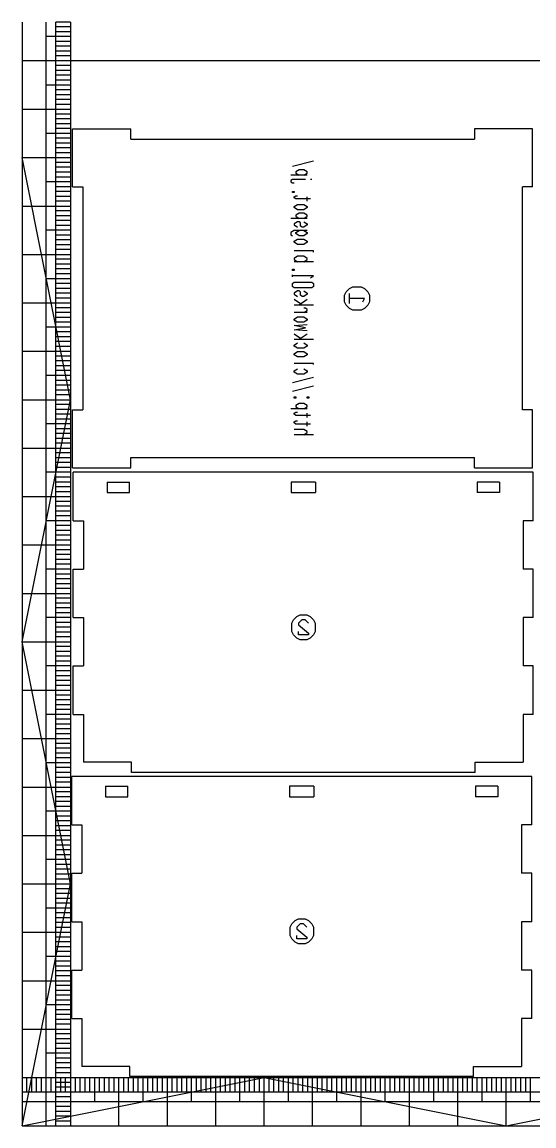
# Model space of a CAD drawing. Units: millimetres on the paper. Extents: x -210 to 68, y -148 to 80.
# Drawn here: x -210 to -104.3, y -148.5 to 79.5 of the extents above; entities that cross this region are included whole.
import ezdxf

# ---------------------------------------------------------------- set-up
doc = ezdxf.new("R2010")
doc.units = ezdxf.units.MM
for name, color, linetype, lineweight in [('1-4_1-4ﾚｲﾔ', 3, 'Continuous', 25), ('1-5_1-5ﾚｲﾔ', 2, 'Continuous', 25), ('7-0', 3, 'Continuous', 25)]:
    doc.layers.add(name, color=color, linetype=linetype, lineweight=lineweight)

msp = doc.modelspace()

# ---------------------------------------------------------------- linework, layer by layer
at = {"layer": '1-4_1-4ﾚｲﾔ'}
for p, q in [((-199.574, 45.437), (-199.574, 57.437)), ((-199.574, 57.437), (-187.574, 57.437)), ((-187.574, 55.337), (-187.574, 57.437)), ((-104.574, 57.437), (-116.574, 57.437)), ((-116.574, 57.437), (-116.574, 55.337)), ((-104.574, 45.437), (-104.574, 57.437)), ((-187.574, 55.337), (-116.574, 55.337)), ((-199.574, 45.437), (-197.474, 45.437)), ((-197.474, 45.437), (-197.474, -0.563)), ((-104.574, 45.437), (-106.674, 45.437)), ((-106.674, -0.563), (-106.674, 45.437)), ((-199.574, -12.563), (-199.574, -0.563)), ((-199.574, -0.563), (-197.474, -0.563)), ((-104.574, -0.563), (-106.674, -0.563)), ((-187.574, -12.563), (-187.574, -10.463)), ((-187.574, -10.463), (-116.574, -10.463)), ((-116.574, -12.563), (-116.574, -10.463)), ((-199.574, -12.563), (-187.574, -12.563)), ((-199.432, -23.5), (-199.432, -13.5)), ((-104.432, -13.5), (-199.432, -13.5)), ((-104.432, -23.5), (-104.432, -13.5)), ((-192.432, -15.5), (-192.432, -17.7)), ((-192.432, -15.5), (-187.832, -15.5)), ((-187.832, -17.7), (-187.832, -15.5)), ((-149.432, -15.5), (-154.432, -15.5)), ((-149.432, -15.5), (-149.432, -17.7)), ((-111.432, -15.5), (-116.032, -15.5)), ((-116.032, -15.5), (-116.032, -17.7)), ((-111.432, -15.5), (-111.432, -17.7)), ((-192.432, -17.7), (-187.832, -17.7)), ((-111.432, -17.7), (-116.032, -17.7)), ((-199.432, -23.5), (-197.332, -23.5)), ((-197.332, -23.5), (-197.332, -33.5)), ((-104.432, -23.5), (-106.532, -23.5)), ((-106.532, -23.5), (-106.532, -33.5)), ((-199.432, -43.5), (-199.432, -33.5)), ((-199.432, -33.5), (-197.332, -33.5)), ((-104.432, -33.5), (-106.532, -33.5)), ((-104.432, -43.5), (-104.432, -33.5)), ((-199.432, -43.5), (-197.332, -43.5)), ((-197.332, -43.5), (-197.332, -53.5)), ((-104.432, -43.5), (-106.532, -43.5)), ((-106.532, -43.5), (-106.532, -53.5)), ((-199.432, -63.5), (-199.432, -53.5)), ((-199.432, -53.5), (-197.332, -53.5)), ((-104.432, -53.5), (-106.532, -53.5)), ((-104.432, -63.5), (-104.432, -53.5)), ((-199.432, -63.5), (-197.332, -63.5)), ((-197.332, -63.5), (-197.332, -73.4)), ((-104.432, -63.5), (-106.532, -63.5)), ((-106.532, -63.5), (-106.532, -73.4)), ((-187.432, -73.4), (-197.332, -73.4)), ((-187.432, -75.5), (-187.432, -73.4)), ((-116.432, -75.5), (-116.432, -73.4)), ((-116.432, -73.4), (-106.532, -73.4)), ((-199.748, -86.312), (-199.748, -76.312)), ((-104.748, -76.312), (-199.748, -76.312)), ((-116.432, -75.5), (-187.432, -75.5)), ((-104.748, -86.312), (-104.748, -76.312)), ((-192.748, -78.312), (-192.748, -80.512)), ((-192.748, -78.312), (-188.148, -78.312)), ((-188.148, -80.512), (-188.148, -78.312)), ((-149.748, -78.312), (-154.748, -78.312)), ((-149.748, -78.312), (-149.748, -80.512)), ((-111.748, -78.312), (-116.348, -78.312)), ((-116.348, -78.312), (-116.348, -80.512)), ((-111.748, -78.312), (-111.748, -80.512)), ((-192.748, -80.512), (-188.148, -80.512)), ((-111.748, -80.512), (-116.348, -80.512)), ((-199.748, -86.312), (-197.648, -86.312)), ((-197.648, -86.312), (-197.648, -96.312)), ((-104.748, -86.312), (-106.848, -86.312)), ((-106.848, -86.312), (-106.848, -96.312)), ((-199.748, -106.312), (-199.748, -96.312)), ((-199.748, -96.312), (-197.648, -96.312)), ((-104.748, -96.312), (-106.848, -96.312)), ((-104.748, -106.312), (-104.748, -96.312)), ((-199.748, -106.312), (-197.648, -106.312)), ((-197.648, -106.312), (-197.648, -116.312)), ((-104.748, -106.312), (-106.848, -106.312)), ((-106.848, -106.312), (-106.848, -116.312)), ((-199.748, -126.312), (-199.748, -116.312)), ((-199.748, -116.312), (-197.648, -116.312)), ((-104.748, -116.312), (-106.848, -116.312)), ((-104.748, -126.312), (-104.748, -116.312)), ((-199.748, -126.312), (-197.648, -126.312)), ((-197.648, -126.312), (-197.648, -136.212)), ((-104.748, -126.312), (-106.848, -126.312)), ((-106.848, -126.312), (-106.848, -136.212)), ((-187.748, -136.212), (-197.648, -136.212)), ((-187.748, -138.312), (-187.748, -136.212)), ((-116.748, -138.312), (-116.748, -136.212)), ((-116.748, -136.212), (-106.848, -136.212)), ((-116.748, -138.312), (-187.748, -138.312))]:
    msp.add_line(p, q, dxfattribs=at)
for points in [[(-116.574, -12.563), (-104.574, -12.563), (-104.574, -0.563)], [(-154.432, -15.5), (-154.432, -17.7), (-149.432, -17.7)], [(-154.748, -78.312), (-154.748, -80.512), (-149.748, -80.512)]]:
    msp.add_lwpolyline(points, dxfattribs=at)
at = {"layer": '1-5_1-5ﾚｲﾔ'}
for p, q in [((-149.792, 50.778), (-154.149, 49.66)), ((-151.133, 47.873), (-154.484, 47.873)), ((-150.127, 46.979), (-150.463, 46.979)), ((-151.133, 42.51), (-151.133, 43.404)), ((-151.133, 38.935), (-154.484, 38.935)), ((-149.792, 29.998), (-153.814, 29.998)), ((-154.149, 26.87), (-154.149, 27.317)), ((-142.382, 21.394), (-142.382, 23.457)), ((-152.474, 21.284), (-153.814, 22.178)), ((-149.792, 21.06), (-153.814, 21.06)), ((-151.133, 22.178), (-152.809, 21.06)), ((-151.133, 19.496), (-153.814, 19.496)), ((-152.474, 14.134), (-153.814, 15.028)), ((-149.792, 13.91), (-153.814, 13.91)), ((-151.133, 15.028), (-152.809, 13.91)), ((-149.792, 6.09), (-154.149, 4.973)), ((-149.792, 4.303), (-154.149, 3.185)), ((-151.133, -0.39), (-154.484, -0.39)), ((-151.133, -2.177), (-151.133, -1.283)), ((-151.133, -3.965), (-151.133, -3.071)), ((-149.792, -5.752), (-153.814, -5.752))]:
    msp.add_line(p, q, dxfattribs=at)
for points in [[(-151.803, 47.873), (-151.133, 48.32), (-151.133, 48.543), (-151.803, 48.99), (-152.809, 48.99), (-153.479, 48.543), (-153.479, 48.32), (-152.809, 47.873)], [(-151.468, 46.979), (-154.149, 46.979), (-154.484, 46.756), (-154.484, 46.532), (-154.149, 46.309), (-153.814, 46.309)], [(-150.463, 42.957), (-153.479, 42.957), (-153.814, 43.181), (-153.814, 43.404), (-153.479, 43.628), (-153.144, 43.628)], [(-151.803, 38.935), (-151.133, 39.382), (-151.133, 39.606), (-151.803, 40.053), (-152.809, 40.053), (-153.479, 39.606), (-153.479, 39.382), (-152.809, 38.935)], [(-151.803, 38.265), (-151.133, 37.818), (-151.133, 37.595), (-151.803, 37.148), (-152.138, 37.148), (-152.474, 37.371), (-152.474, 38.042), (-152.809, 38.265), (-153.144, 38.265), (-153.814, 37.818), (-153.814, 37.595), (-153.144, 37.148)], [(-151.133, 36.478), (-153.814, 36.478), (-154.484, 36.031), (-154.484, 35.584), (-154.149, 35.36)], [(-151.803, 36.478), (-151.133, 36.031), (-151.133, 35.807), (-151.803, 35.36), (-152.809, 35.36), (-153.479, 35.807), (-153.479, 36.031), (-152.809, 36.478)], [(-149.792, 32.009), (-149.792, 32.232), (-153.814, 32.232)], [(-151.803, 29.998), (-151.133, 30.445), (-151.133, 30.668), (-151.803, 31.115), (-153.144, 31.115), (-153.814, 30.668), (-153.814, 30.445), (-153.144, 29.998)], [(-150.463, 26.646), (-149.792, 27.093), (-154.149, 27.093)], [(-151.803, 23.965), (-151.133, 23.518), (-151.133, 23.295), (-151.803, 22.848), (-152.138, 22.848), (-152.474, 23.071), (-152.474, 23.742), (-152.809, 23.965), (-153.144, 23.965), (-153.814, 23.518), (-153.814, 23.295), (-153.144, 22.848)], [(-139.632, 21.738), (-139.288, 22.425), (-142.382, 22.425)], [(-151.803, 19.496), (-151.133, 19.943), (-151.133, 20.167), (-151.468, 20.39), (-151.803, 20.39)], [(-151.133, 15.698), (-153.814, 15.921), (-151.468, 16.368), (-153.814, 16.815), (-151.133, 17.038)], [(-151.803, 13.24), (-151.133, 12.793), (-151.133, 12.57), (-151.803, 12.123), (-153.144, 12.123), (-153.814, 12.57), (-153.814, 12.793), (-153.144, 13.24)], [(-149.792, 8.771), (-149.792, 8.995), (-153.814, 8.995)], [(-151.803, 7.878), (-151.133, 7.431), (-151.133, 7.207), (-151.803, 6.76), (-153.144, 6.76), (-153.814, 7.207), (-153.814, 7.431), (-153.144, 7.878)], [(-151.803, -0.39), (-151.133, 0.057), (-151.133, 0.281), (-151.803, 0.728), (-152.809, 0.728), (-153.479, 0.281), (-153.479, 0.057), (-152.809, -0.39)], [(-150.463, -1.73), (-153.479, -1.73), (-153.814, -1.507), (-153.814, -1.283), (-153.479, -1.06), (-153.144, -1.06)], [(-150.463, -3.518), (-153.479, -3.518), (-153.814, -3.294), (-153.814, -3.071), (-153.479, -2.847), (-153.144, -2.847)], [(-151.803, -5.752), (-151.133, -5.305), (-151.133, -5.082), (-151.803, -4.635), (-153.814, -4.635)], [(-150.858, -44.648), (-151.545, -43.96), (-152.233, -43.96), (-152.92, -44.648), (-152.92, -44.992), (-150.858, -46.71), (-150.858, -47.054), (-152.92, -47.054), (-152.92, -46.367)], [(-151.174, -107.459), (-151.861, -106.772), (-152.549, -106.772), (-153.236, -107.459), (-153.236, -107.803), (-151.174, -109.522), (-151.174, -109.866), (-153.236, -109.866), (-153.236, -109.178)]]:
    msp.add_lwpolyline(points, dxfattribs=at)
for points in [[(-153.814, 44.521), (-153.814, 44.298), (-154.149, 44.298), (-154.149, 44.521)], [(-151.133, 41.393), (-151.133, 41.17), (-151.803, 40.723), (-153.144, 40.723), (-153.814, 41.17), (-153.814, 41.393), (-153.144, 41.84), (-151.803, 41.84)], [(-151.133, 34.243), (-151.133, 34.02), (-151.803, 33.573), (-153.144, 33.573), (-153.814, 34.02), (-153.814, 34.243), (-153.144, 34.69), (-151.803, 34.69)], [(-153.814, 28.434), (-153.814, 28.21), (-154.149, 28.21), (-154.149, 28.434)], [(-149.792, 24.859), (-150.127, 24.635), (-153.814, 24.635), (-154.149, 24.859), (-154.149, 25.529), (-153.814, 25.753), (-150.127, 25.753), (-149.792, 25.529)], [(-138.257, 21.738), (-138.6, 21.05), (-139.288, 20.363), (-139.975, 20.019), (-141.694, 20.019), (-142.382, 20.363), (-143.069, 21.05), (-143.413, 21.738), (-143.413, 23.113), (-143.069, 23.8), (-142.382, 24.488), (-141.694, 24.832), (-139.975, 24.832), (-139.288, 24.488), (-138.6, 23.8), (-138.257, 23.113)], [(-151.133, 18.156), (-151.133, 17.932), (-151.803, 17.485), (-153.144, 17.485), (-153.814, 17.932), (-153.814, 18.156), (-153.144, 18.603), (-151.803, 18.603)], [(-151.133, 11.006), (-151.133, 10.782), (-151.803, 10.335), (-153.144, 10.335), (-153.814, 10.782), (-153.814, 11.006), (-153.144, 11.453), (-151.803, 11.453)], [(-153.479, 2.068), (-153.479, 1.845), (-153.814, 1.845), (-153.814, 2.068)], [(-150.798, 2.068), (-150.798, 1.845), (-151.133, 1.845), (-151.133, 2.068)], [(-151.201, -42.929), (-150.514, -43.273), (-149.826, -43.96), (-149.483, -44.648), (-149.483, -46.367), (-149.826, -47.054), (-150.514, -47.742), (-151.201, -48.085), (-152.576, -48.085), (-153.264, -47.742), (-153.951, -47.054), (-154.295, -46.367), (-154.295, -44.648), (-153.951, -43.96), (-153.264, -43.273), (-152.576, -42.929)], [(-151.518, -105.741), (-150.83, -106.084), (-150.143, -106.772), (-149.799, -107.459), (-149.799, -109.178), (-150.143, -109.866), (-150.83, -110.553), (-151.518, -110.897), (-152.893, -110.897), (-153.58, -110.553), (-154.268, -109.866), (-154.611, -109.178), (-154.611, -107.459), (-154.268, -106.772), (-153.58, -106.084), (-152.893, -105.741)]]:
    msp.add_lwpolyline(points, close=True, dxfattribs=at)
at = {"layer": '7-0'}
for p, q in [((-210, 79.5), (-210, -148.5)), ((-205, -148.5), (-205, 79.5)), ((-200, 79.5), (-203, 79.5)), ((-203, -148.5), (-203, 79.5)), ((-200, 78.5), (-203, 78.5)), ((-200, 79.5), (-200, -148.5)), ((-200, 76.5), (-205, 76.5)), ((-200, 77.5), (-203, 77.5)), ((-200, 75.5), (-203, 75.5)), ((-200, 74.5), (-203, 74.5)), ((-200, 73.5), (-203, 73.5)), ((60, 71.5), (-210, 71.5)), ((-200, 72.5), (-203, 72.5)), ((-200, 70.5), (-203, 70.5)), ((-200, 69.5), (-203, 69.5)), ((-200, 68.5), (-203, 68.5)), ((-200, 66.5), (-205, 66.5)), ((-200, 67.5), (-203, 67.5)), ((-200, 65.5), (-203, 65.5)), ((-200, 64.5), (-203, 64.5)), ((-200, 63.5), (-203, 63.5)), ((-200, 62.5), (-203, 62.5)), ((-210, 61.5), (-200, 61.5)), ((-200, 60.5), (-203, 60.5)), ((-200, 59.5), (-203, 59.5)), ((-200, 58.5), (-203, 58.5)), ((-200, 57.5), (-203, 57.5)), ((-200, 56.5), (-205, 56.5)), ((-200, 55.5), (-203, 55.5)), ((-200, 54.5), (-203, 54.5)), ((-200, 53.5), (-203, 53.5)), ((-200, 52.5), (-203, 52.5)), ((-210, 51.5), (-200, 51.5)), ((-200, 50.5), (-203, 50.5)), ((-200, 49.5), (-203, 49.5)), ((-200, 48.5), (-203, 48.5)), ((-200, 46.5), (-205, 46.5)), ((-200, 47.5), (-203, 47.5)), ((-200, 45.5), (-203, 45.5)), ((-200, 44.5), (-203, 44.5)), ((-200, 43.5), (-203, 43.5)), ((-210, 41.5), (-200, 41.5)), ((-200, 42.5), (-203, 42.5)), ((-200, 40.5), (-203, 40.5)), ((-200, 39.5), (-203, 39.5)), ((-200, 36.5), (-205, 36.5)), ((-200, 38.5), (-203, 38.5)), ((-200, 37.5), (-203, 37.5)), ((-200, 35.5), (-203, 35.5)), ((-200, 34.5), (-203, 34.5)), ((-200, 33.5), (-203, 33.5)), ((-200, 32.5), (-203, 32.5)), ((-210, 31.5), (-200, 31.5)), ((-200, 30.5), (-203, 30.5)), ((-200, 29.5), (-203, 29.5)), ((-200, 28.5), (-203, 28.5)), ((-200, 27.5), (-203, 27.5)), ((-200, 26.5), (-205, 26.5)), ((-200, 25.5), (-203, 25.5)), ((-200, 24.5), (-203, 24.5)), ((-200, 23.5), (-203, 23.5)), ((-210, 21.5), (-200, 21.5)), ((-200, 22.5), (-203, 22.5)), ((-200, 20.5), (-203, 20.5)), ((-200, 19.5), (-203, 19.5)), ((-200, 18.5), (-203, 18.5)), ((-200, 16.5), (-205, 16.5)), ((-200, 17.5), (-203, 17.5)), ((-200, 15.5), (-203, 15.5)), ((-200, 14.5), (-203, 14.5)), ((-210, 11.5), (-200, 11.5)), ((-200, 13.5), (-203, 13.5)), ((-200, 12.5), (-203, 12.5)), ((-200, 10.5), (-203, 10.5)), ((-200, 9.5), (-203, 9.5)), ((-200, 8.5), (-203, 8.5)), ((-200, 7.5), (-203, 7.5)), ((-200, 6.5), (-205, 6.5)), ((-200, 5.5), (-203, 5.5)), ((-200, 4.5), (-203, 4.5)), ((-200, 3.5), (-203, 3.5)), ((-200, 2.5), (-203, 2.5)), ((-210, 1.5), (-200, 1.5)), ((-200, 0.5), (-203, 0.5)), ((-200, -0.5), (-203, -0.5)), ((-200, -1.5), (-203, -1.5)), ((-200, -3.5), (-205, -3.5)), ((-200, -2.5), (-203, -2.5)), ((-200, -4.5), (-203, -4.5)), ((-200, -5.5), (-203, -5.5)), ((-200, -6.5), (-203, -6.5)), ((-210, -8.5), (-200, -8.5)), ((-200, -7.5), (-203, -7.5)), ((-200, -9.5), (-203, -9.5)), ((-200, -10.5), (-203, -10.5)), ((-200, -13.5), (-205, -13.5)), ((-200, -11.5), (-203, -11.5)), ((-200, -12.5), (-203, -12.5)), ((-200, -14.5), (-203, -14.5)), ((-200, -15.5), (-203, -15.5)), ((-200, -16.5), (-203, -16.5)), ((-200, -17.5), (-203, -17.5)), ((-210, -18.5), (-200, -18.5)), ((-200, -19.5), (-203, -19.5)), ((-200, -20.5), (-203, -20.5)), ((-200, -21.5), (-203, -21.5)), ((-200, -22.5), (-203, -22.5)), ((-200, -23.5), (-205, -23.5)), ((-200, -24.5), (-203, -24.5)), ((-200, -25.5), (-203, -25.5)), ((-200, -26.5), (-203, -26.5)), ((-210, -28.5), (-200, -28.5)), ((-200, -27.5), (-203, -27.5)), ((-200, -29.5), (-203, -29.5)), ((-200, -30.5), (-203, -30.5)), ((-200, -31.5), (-203, -31.5)), ((-200, -33.5), (-205, -33.5)), ((-200, -32.5), (-203, -32.5)), ((-200, -34.5), (-203, -34.5)), ((-200, -35.5), (-203, -35.5)), ((-210, -38.5), (-200, -38.5)), ((-200, -36.5), (-203, -36.5)), ((-200, -37.5), (-203, -37.5)), ((-200, -39.5), (-203, -39.5)), ((-200, -40.5), (-203, -40.5)), ((-200, -41.5), (-203, -41.5)), ((-200, -42.5), (-203, -42.5)), ((-200, -43.5), (-205, -43.5)), ((-200, -44.5), (-203, -44.5)), ((-200, -45.5), (-203, -45.5)), ((-200, -46.5), (-203, -46.5)), ((-200, -47.5), (-203, -47.5)), ((-210, -48.5), (-200, -48.5)), ((-200, -49.5), (-203, -49.5)), ((-200, -50.5), (-203, -50.5)), ((-200, -51.5), (-203, -51.5)), ((-200, -53.5), (-205, -53.5)), ((-200, -52.5), (-203, -52.5)), ((-200, -54.5), (-203, -54.5)), ((-200, -55.5), (-203, -55.5)), ((-200, -56.5), (-203, -56.5)), ((-210, -58.5), (-200, -58.5)), ((-200, -57.5), (-203, -57.5)), ((-200, -59.5), (-203, -59.5)), ((-200, -60.5), (-203, -60.5)), ((-200, -61.5), (-203, -61.5)), ((-200, -63.5), (-205, -63.5)), ((-200, -62.5), (-203, -62.5)), ((-200, -64.5), (-203, -64.5)), ((-200, -65.5), (-203, -65.5)), ((-200, -66.5), (-203, -66.5)), ((-200, -67.5), (-203, -67.5)), ((-210, -68.5), (-200, -68.5)), ((-200, -69.5), (-203, -69.5)), ((-200, -70.5), (-203, -70.5)), ((-200, -71.5), (-203, -71.5)), ((-200, -72.5), (-203, -72.5)), ((-200, -73.5), (-205, -73.5)), ((-200, -74.5), (-203, -74.5)), ((-200, -75.5), (-203, -75.5)), ((-200, -76.5), (-203, -76.5)), ((-200, -77.5), (-203, -77.5)), ((-210, -78.5), (-200, -78.5)), ((-200, -79.5), (-203, -79.5)), ((-200, -80.5), (-203, -80.5)), ((-200, -81.5), (-203, -81.5)), ((-200, -83.5), (-205, -83.5)), ((-200, -82.5), (-203, -82.5)), ((-200, -84.5), (-203, -84.5)), ((-200, -85.5), (-203, -85.5)), ((-200, -86.5), (-203, -86.5)), ((-210, -88.5), (-200, -88.5)), ((-200, -87.5), (-203, -87.5)), ((-200, -89.5), (-203, -89.5)), ((-200, -90.5), (-203, -90.5)), ((-200, -91.5), (-203, -91.5)), ((-200, -92.5), (-203, -92.5)), ((-200, -93.5), (-205, -93.5)), ((-200, -94.5), (-203, -94.5)), ((-200, -95.5), (-203, -95.5)), ((-200, -96.5), (-203, -96.5)), ((-200, -97.5), (-203, -97.5)), ((-210, -98.5), (-200, -98.5)), ((-200, -99.5), (-203, -99.5)), ((-200, -100.5), (-203, -100.5)), ((-200, -101.5), (-203, -101.5)), ((-200, -102.5), (-203, -102.5)), ((-200, -103.5), (-205, -103.5)), ((-200, -104.5), (-203, -104.5)), ((-200, -105.5), (-203, -105.5)), ((-200, -106.5), (-203, -106.5)), ((-210, -108.5), (-200, -108.5)), ((-200, -107.5), (-203, -107.5)), ((-200, -109.5), (-203, -109.5)), ((-200, -110.5), (-203, -110.5)), ((-200, -111.5), (-203, -111.5)), ((-200, -113.5), (-205, -113.5)), ((-200, -112.5), (-203, -112.5)), ((-200, -114.5), (-203, -114.5)), ((-200, -115.5), (-203, -115.5)), ((-210, -118.5), (-200, -118.5)), ((-200, -116.5), (-203, -116.5)), ((-200, -117.5), (-203, -117.5)), ((-200, -119.5), (-203, -119.5)), ((-200, -120.5), (-203, -120.5)), ((-200, -121.5), (-203, -121.5)), ((-200, -122.5), (-203, -122.5)), ((-200, -123.5), (-205, -123.5)), ((-200, -124.5), (-203, -124.5)), ((-200, -125.5), (-203, -125.5)), ((-200, -126.5), (-203, -126.5)), ((-200, -127.5), (-203, -127.5)), ((-210, -128.5), (-200, -128.5)), ((-200, -129.5), (-203, -129.5)), ((-200, -130.5), (-203, -130.5)), ((-200, -131.5), (-203, -131.5)), ((-200, -133.5), (-205, -133.5)), ((-200, -132.5), (-203, -132.5)), ((-200, -134.5), (-203, -134.5)), ((-200, -135.5), (-203, -135.5)), ((-200, -136.5), (-203, -136.5)), ((-210, -138.5), (68, -138.5)), ((-209, -141.5), (-209, -138.5)), ((-208, -141.5), (-208, -138.5)), ((-207, -141.5), (-207, -138.5)), ((-206, -141.5), (-206, -138.5)), ((-204, -141.5), (-204, -138.5)), ((-200, -137.5), (-203, -137.5)), ((-202, -141.5), (-202, -138.5)), ((-201, -141.5), (-201, -138.5)), ((-199, -141.5), (-199, -138.5)), ((-198, -141.5), (-198, -138.5)), ((-197, -141.5), (-197, -138.5)), ((-196, -141.5), (-196, -138.5)), ((-195, -143.5), (-195, -138.5)), ((-194, -141.5), (-194, -138.5)), ((-193, -141.5), (-193, -138.5)), ((-192, -141.5), (-192, -138.5)), ((-191, -141.5), (-191, -138.5)), ((-190, -148.5), (-190, -138.5)), ((-189, -141.5), (-189, -138.5)), ((-188, -141.5), (-188, -138.5)), ((-187, -141.5), (-187, -138.5)), ((-186, -141.5), (-186, -138.5)), ((-185, -143.5), (-185, -138.5)), ((-184, -141.5), (-184, -138.5)), ((-183, -141.5), (-183, -138.5)), ((-182, -141.5), (-182, -138.5)), ((-181, -141.5), (-181, -138.5)), ((-180, -148.5), (-180, -138.5)), ((-179, -141.5), (-179, -138.5)), ((-178, -141.5), (-178, -138.5)), ((-177, -141.5), (-177, -138.5)), ((-176, -141.5), (-176, -138.5)), ((-175, -143.5), (-175, -138.5)), ((-174, -141.5), (-174, -138.5)), ((-173, -141.5), (-173, -138.5)), ((-172, -141.5), (-172, -138.5)), ((-171, -141.5), (-171, -138.5)), ((-170, -148.5), (-170, -138.5)), ((-169, -141.5), (-169, -138.5)), ((-168, -141.5), (-168, -138.5)), ((-167, -141.5), (-167, -138.5)), ((-166, -141.5), (-166, -138.5)), ((-165, -143.5), (-165, -138.5)), ((-164, -141.5), (-164, -138.5)), ((-163, -141.5), (-163, -138.5)), ((-162, -141.5), (-162, -138.5)), ((-161, -141.5), (-161, -138.5)), ((-160, -148.5), (-160, -138.5)), ((-159, -141.5), (-159, -138.5)), ((-158, -141.5), (-158, -138.5)), ((-157, -141.5), (-157, -138.5)), ((-156, -141.5), (-156, -138.5)), ((-155, -143.5), (-155, -138.5)), ((-154, -141.5), (-154, -138.5)), ((-153, -141.5), (-153, -138.5)), ((-152, -141.5), (-152, -138.5)), ((-151, -141.5), (-151, -138.5)), ((-150, -148.5), (-150, -138.5)), ((-149, -141.5), (-149, -138.5)), ((-148, -141.5), (-148, -138.5)), ((-147, -141.5), (-147, -138.5)), ((-146, -141.5), (-146, -138.5)), ((-145, -143.5), (-145, -138.5)), ((-144, -141.5), (-144, -138.5)), ((-143, -141.5), (-143, -138.5)), ((-142, -141.5), (-142, -138.5)), ((-141, -141.5), (-141, -138.5)), ((-140, -148.5), (-140, -138.5)), ((-139, -141.5), (-139, -138.5)), ((-138, -141.5), (-138, -138.5)), ((-137, -141.5), (-137, -138.5)), ((-136, -141.5), (-136, -138.5)), ((-135, -143.5), (-135, -138.5)), ((-134, -141.5), (-134, -138.5)), ((-133, -141.5), (-133, -138.5)), ((-132, -141.5), (-132, -138.5)), ((-131, -141.5), (-131, -138.5)), ((-130, -148.5), (-130, -138.5)), ((-129, -141.5), (-129, -138.5)), ((-128, -141.5), (-128, -138.5)), ((-127, -141.5), (-127, -138.5)), ((-126, -141.5), (-126, -138.5)), ((-125, -143.5), (-125, -138.5)), ((-124, -141.5), (-124, -138.5)), ((-123, -141.5), (-123, -138.5)), ((-122, -141.5), (-122, -138.5)), ((-121, -141.5), (-121, -138.5)), ((-120, -148.5), (-120, -138.5)), ((-119, -141.5), (-119, -138.5)), ((-118, -141.5), (-118, -138.5)), ((-117, -141.5), (-117, -138.5)), ((-116, -141.5), (-116, -138.5)), ((-115, -143.5), (-115, -138.5)), ((-114, -141.5), (-114, -138.5)), ((-113, -141.5), (-113, -138.5)), ((-112, -141.5), (-112, -138.5)), ((-111, -141.5), (-111, -138.5)), ((-110, -148.5), (-110, -138.5)), ((-109, -141.5), (-109, -138.5)), ((-108, -141.5), (-108, -138.5)), ((-107, -141.5), (-107, -138.5)), ((-106, -141.5), (-106, -138.5)), ((-105, -143.5), (-105, -138.5)), ((-200, -139.5), (-203, -139.5)), ((-200, -140.5), (-203, -140.5)), ((68, -141.5), (-210, -141.5)), ((68, -143.5), (-210, -143.5)), ((-200, -142.5), (-203, -142.5)), ((-200, -144.5), (-203, -144.5)), ((-200, -145.5), (-203, -145.5)), ((-200, -146.5), (-203, -146.5)), ((-200, -147.5), (-203, -147.5)), ((-210, -148.5), (68, -148.5))]:
    msp.add_line(p, q, dxfattribs=at)
for points in [[(-210, -148.5), (-200, -98.5), (-210, -48.5), (-200, 1.5), (-210, 51.5)], [(-210, -148.5), (-160, -138.5), (-110, -148.5), (-60, -138.5), (-10, -148.5), (40, -138.5)]]:
    msp.add_lwpolyline(points, dxfattribs=at)

doc.saveas('drawing.dxf')
